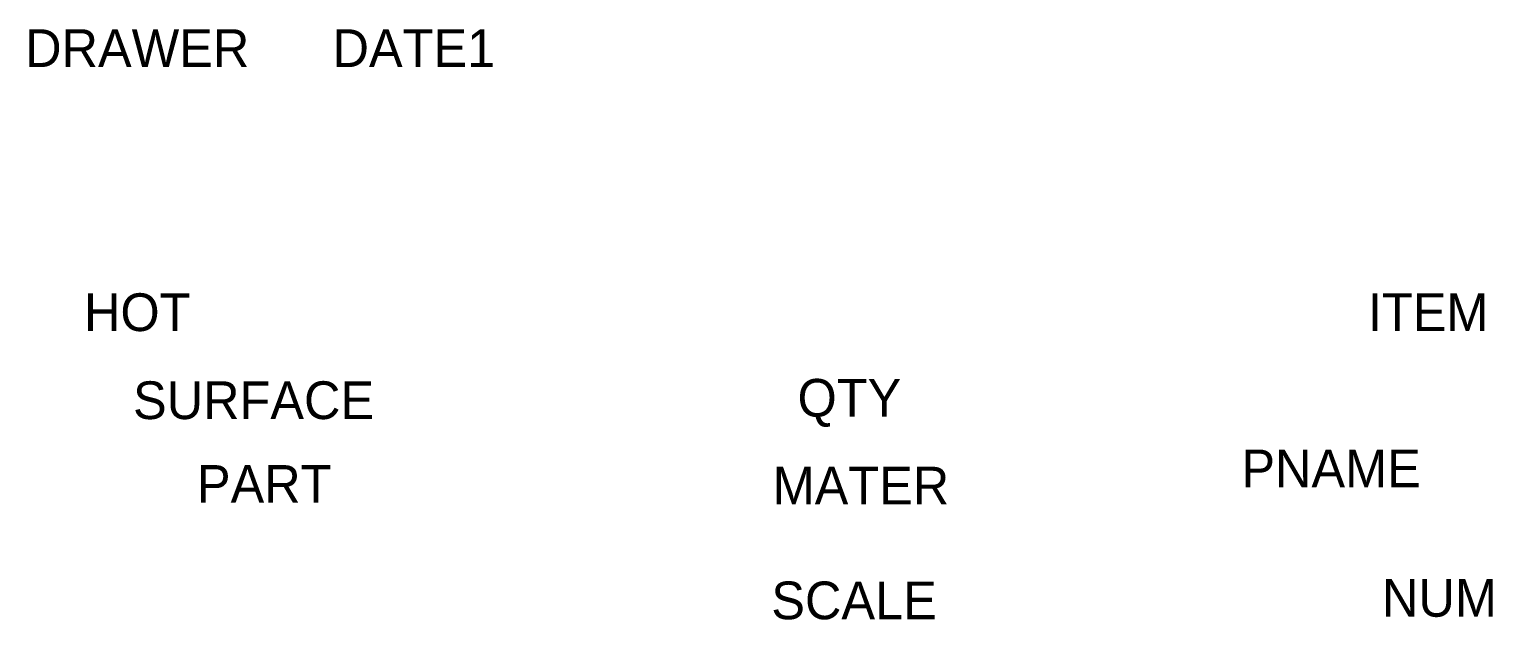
# Model space of a CAD drawing. Extents: x 655 to 771, y 4 to 51.
import ezdxf
from ezdxf.enums import TextEntityAlignment as Align

# ---------------------------------------------------------------- set-up
doc = ezdxf.new("R2010")
doc.units = 0
doc.header["$LTSCALE"] = 6
doc.header["$MEASUREMENT"] = 0
doc.layers.get('0').update_dxf_attribs({"linetype": 'CONTINUOUS'})
doc.styles.add('CHINA', font='c2', dxfattribs={"bigfont": 'china'})

msp = doc.modelspace()

# ---------------------------------------------------------------- texts
at = {"color": 0, "linetype": 'CONTINUOUS', "style": 'CHINA'}
for tag, p in [('DRAWER', (663.65, 49.29)), ('DATE1', (685.65, 49.29)), ('HOT', (663.65, 28.29)), ('ITEM', (766.32, 28.29)), ('SURFACE', (672.9, 21.29)), ('QTY', (720.29, 21.09)), ('PNAME', (758.6, 15.86)), ('PART', (673.75, 14.63)), ('MATER', (721.21, 14.5)), ('NUM', (767.22, 5.55)), ('SCALE', (720.66, 5.37))]:
    msp.add_attdef(tag, text='', height=3, dxfattribs=at).set_placement(p, align=Align.MIDDLE)

doc.saveas('drawing.dxf')
